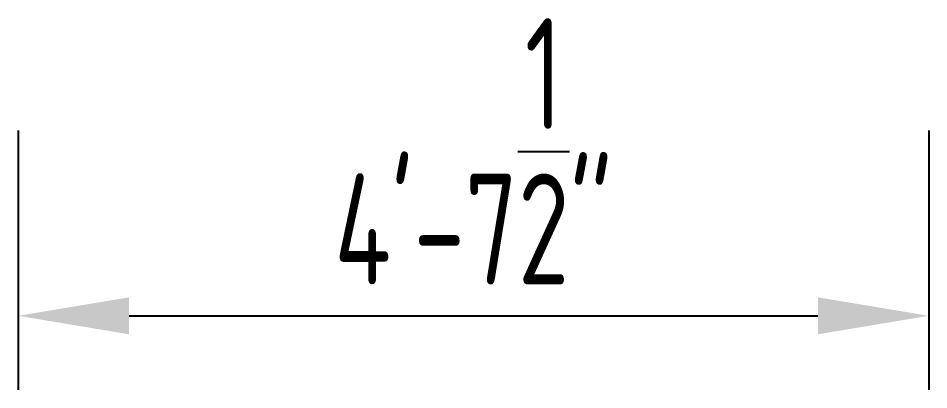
# Model space of a CAD drawing. Header units: inches. Extents: x -10781 to 50822, y -3854 to 38989.
# Drawn here: x 23756.4 to 23811.8, y 12685.1 to 12707.7 of the extents above; entities that cross this region are included whole.
import ezdxf

# ---------------------------------------------------------------- set-up
doc = ezdxf.new("R2010")
doc.units = ezdxf.units.IN
doc.header["$LTSCALE"] = 0.025
doc.header["$MEASUREMENT"] = 0
doc.layers.get('Defpoints').update_dxf_attribs({"linetype": 'CONTINUOUS'})
doc.layers.add('0-35', color=3, linetype='CONTINUOUS')
doc.styles.add('AR', font='ARCHQUIK.shx', dxfattribs={"width": 0.8})
doc.dimstyles.new('CADS_DIM_48', dxfattribs={"dimscale": 48, "dimtxt": 0.09375, "dimasz": 0.09375, "dimexe": 0.0625, "dimexo": 0.0625, "dimgap": 0.09375, "dimtad": 0, "dimtih": 1, "dimtoh": 1, "dimzin": 1, "dimdsep": 46, "dimlunit": 4, "dimtxsty": 'AR', "dimblk": 'CLOSED', "dimcen": 0.1875, "dimadec": 0, "dimazin": 0, "dimtfac": 1, "dimtofl": 0, "dimtmove": 0, "dimatfit": 1, "dimldrblk": 'DOTBLANK', "dimfxl": 1, "dimtzin": 0, "dimarcsym": 0})

# ---------------------------------------------------------------- blocks, each defined once
blk = doc.blocks.new('*D1070')
at = {"layer": '0-35', "color": 0, "lineweight": -2, "transparency": 16777216}
for p, q in [((23756.381, 12700.897), (23756.381, 12685.127)), ((23811.826, 12700.897), (23811.826, 12685.127)), ((23763.131, 12689.627), (23805.076, 12689.627))]:
    blk.add_line(p, q, dxfattribs=at)
at = {"layer": '0-35', "color": 0, "transparency": 16777216}
for points in [[(23763.131, 12690.752), (23763.131, 12688.502), (23756.381, 12689.627)], [(23805.076, 12690.752), (23805.076, 12688.502), (23811.826, 12689.627)]]:
    blk.add_solid(points, dxfattribs=at)
at = {"layer": 'Defpoints', "color": 0, "transparency": 16777216}
for p in [(23756.381, 12705.397), (23811.826, 12705.397), (23811.826, 12689.627)]:
    blk.add_point(p, dxfattribs=at)
at = {"layer": '0-35', "color": 0, "transparency": 16777216, "insert": (23784.104, 12699.636), "char_height": 6.75, "attachment_point": 5, "style": 'AR'}
blk.add_mtext('4\'-7{\\H1.000000x;\\S1/2;}"', dxfattribs=at)
blk = doc.blocks.new('_DotBlank')
at = {"layer": '0-35', "color": 0, "lineweight": -2}
blk.add_line((-0.5, 0), (-1, 0), dxfattribs=at)
blk.add_circle((0, 0), 0.5, dxfattribs=at)

msp = doc.modelspace()

# ---------------------------------------------------------------- dimensions: what is measured, and where the dimension line sits
at = {"layer": '0-35'}
dim = msp.add_linear_dim(base=(23811.82619, 12689.62724), p1=(23756.38084, 12705.39693), p2=(23811.82619, 12705.39693), dimstyle='CADS_DIM_48', override={"dimscale": 72, "dimgap": 0.03125, "dimtad": 1, "dimtih": 0, "dimtoh": 0, "dimdec": 3, "dimtdec": 3}, dxfattribs=at)
dim.commit()
dim.dimension.update_dxf_attribs({"geometry": '*D1070', "text_midpoint": (23784.10351, 12699.63586)})

doc.saveas('drawing.dxf')
